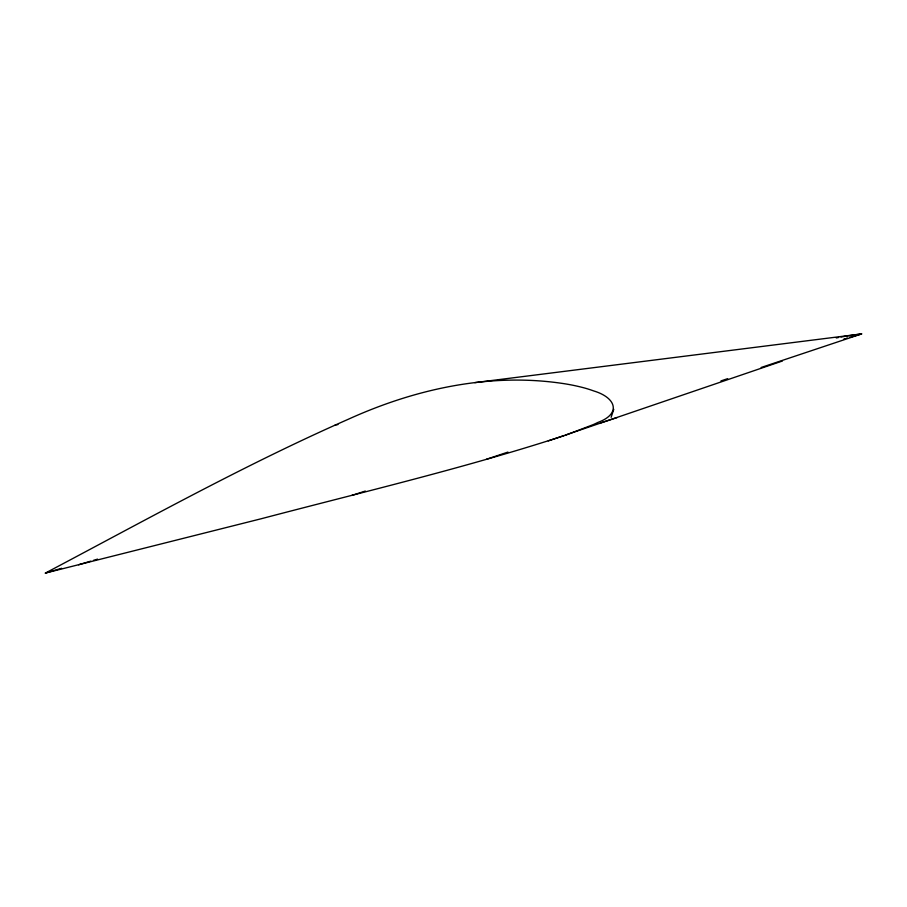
<?xml version="1.0" encoding="UTF-8"?>
<svg xmlns="http://www.w3.org/2000/svg" width="907" height="907" viewBox="0 0 907 907"><rect width="100%" height="100%" fill="white"/><g stroke="black" fill="none" stroke-linecap="round" stroke-linejoin="round"><path stroke-width="1.36" d="M565.514 435.213L593.167 424.646A183.77 152.342 -84.4 0 0 597.872 422.447C621.771 413.649 615.91 397.561 593.666 390.917A156.106 130.257 79.3 0 0 584.323 387.935A256.772 210.039 74.8 0 0 562.385 383.423C489.281 372.584 414.782 389.024 348.163 419.317C244.493 464.962 145.403 520.21 45.35 573.088L261.409 518.702C362.585 492.07 464.622 468.069 564.177 435.666M611.125 417.311L613.767 409.34M548.27 440.904L782.344 361.031M486.492 459.259L507.931 452.094M720.963 380.917L727.663 378.673M761.166 367.482L861.65 333.912L846.684 336.021M351.882 495.426L365.317 491.05M600.831 422.855L617.111 417.56M78.558 564.789L90.779 561.15M93.5 560.345L97.571 559.131M45.35 573.088L61.631 568.292M854.133 336.078L851.922 336.712M855.233 335.76L861.65 333.912L474.826 382.641M849.678 337.347L850.811 337.03M843.941 338.98L845.109 338.651M846.265 338.322L847.41 337.994M836.277 337.96L838.612 337.483M840.936 337.041L845.539 336.214M335.148 425.009L337.937 424.589"/></g></svg>
